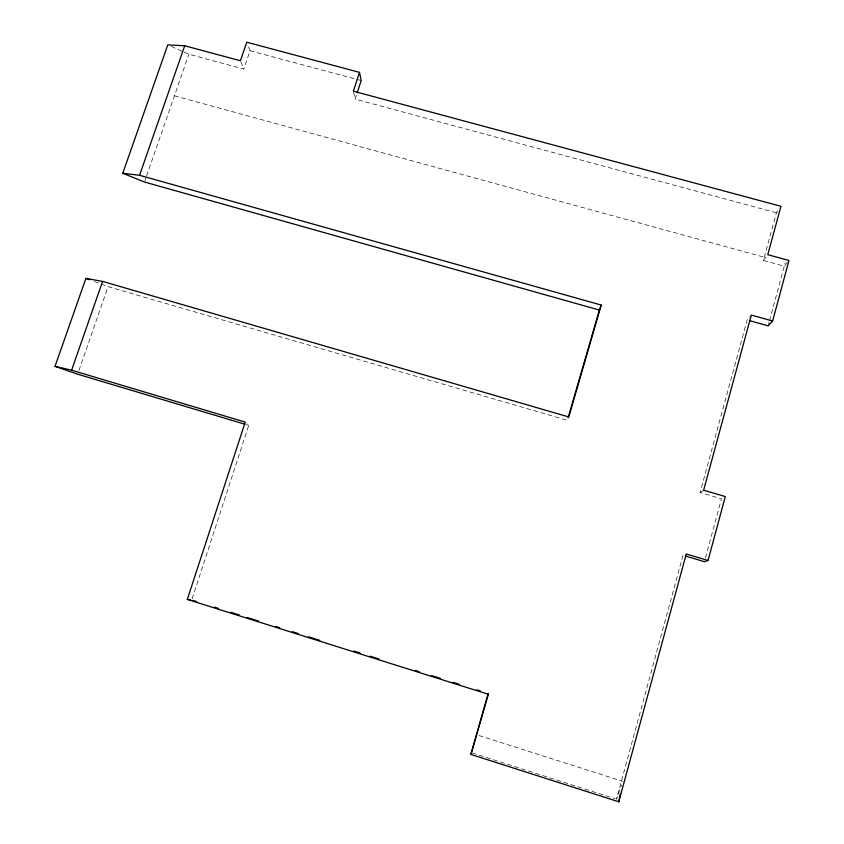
<?xml version="1.0" encoding="UTF-8"?>
<svg xmlns="http://www.w3.org/2000/svg" width="844" height="844" viewBox="0 0 844 844"><rect width="100%" height="100%" fill="white"/><g stroke="black" fill="none" stroke-linecap="round" stroke-linejoin="round"><path stroke-width="0.63" stroke-dasharray="4.22 3.17" d="M705.468 557.937L721.441 498.762L700.119 492.506L747.162 319.981L750.495 316.057M768.145 325.837L769.179 322.028M769.517 320.752L785.142 262.927M683.007 555.289L616.5 799.184L621.564 784.92M787.399 262.368L784.266 266.166L763.398 260.458L776.396 212.772L777.704 210.916M192.168 598.765L248.727 425.376L246.986 423.751M776.396 212.772L355.145 99.096L356.759 94.148M184.203 52.159L188.898 54.227L243.81 69.05L250.056 50.735L247.693 44.637M78.925 370.495L108.085 286.633L567.379 420.333M144.894 180.785L146.17 177.082M146.603 175.858L188.898 54.227M763.398 260.458L767.048 255.637M700.119 492.506L703.632 490.216M250.056 50.735L361.19 80.549M174.434 95.815L764.284 257.22M246.216 424.616L248.727 425.376M478.917 735.493L622.84 781.365M472.271 752.975L615.244 798.772M94.539 281.59L108.085 286.633M171.3 46.452L183.032 51.642M240.899 61.95L243.81 69.05M353.604 92.302L355.145 99.096"/><path stroke-width="1.27" d="M488.18 693.409L470.92 754.42L618.768 801.8L620.298 794.13M685.528 556.048L704.445 561.703L708.053 560.5L725.291 496.567L703.632 490.216L751.329 315.076L772.64 321.015L788.971 260.469L767.776 254.677L780.953 206.295L353.351 91.163L359.491 72.362L246.754 42.2L240.413 60.757L184.709 45.766L167.777 44.901L122.77 173.263L144.461 182.009L599.367 310.064L601.234 305.043L139.566 175.299L122.77 173.263M618.768 801.8L686.267 553.981L708.053 560.5M568.107 417.833L599.367 310.064M470.92 754.42L488.349 694.285L187.315 599.419L245.235 422.116L71.624 370.21L55.029 366.338L85.919 278.383L102.578 281.4L568.782 416.957L601.234 305.043M357.16 92.914L361.19 80.549L359.491 72.362M71.624 370.21L102.578 281.4M139.566 175.299L184.709 45.766M772.64 321.015L768.145 325.837L749.63 320.667M187.315 599.419L190.649 599.862M244.96 424.247L77.637 374.187L55.029 366.338M193.023 600.411L196.789 601.603M214.376 607.142L218.142 608.324M230.697 612.28L239.496 615.054M247.028 617.428L258.327 620.994M275.914 626.533L279.68 627.714M292.246 631.671L298.523 633.654M308.566 636.819L319.876 640.385M353.784 651.062L360.072 653.045M370.115 656.21L378.903 658.974M415.332 670.452L419.099 671.645M431.653 675.601L440.452 678.365M453.006 682.332L459.294 684.305M476.871 689.843L480.637 691.036M85.919 278.383L89.612 279.754"/></g></svg>
